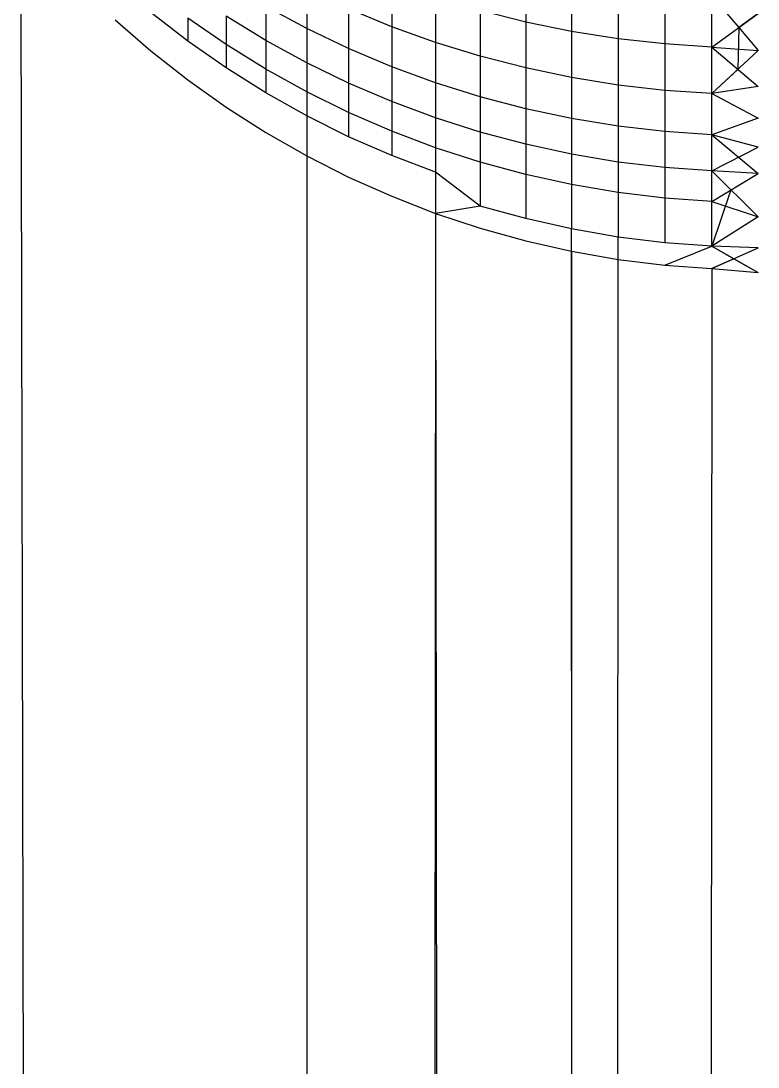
# Model space of a CAD drawing. Header units: inches. Extents: x 17 to 4615, y 5 to 3256.
# Drawn here: x 1647.582 to 1648.432, y 2413.736 to 2414.944 of the extents above; entities that cross this region are included whole.
import ezdxf

# ---------------------------------------------------------------- set-up
doc = ezdxf.new("R2010")
doc.units = ezdxf.units.IN
doc.header["$MEASUREMENT"] = 0

msp = doc.modelspace()

# ---------------------------------------------------------------- linework, layer by layer
for p, q in [((1647.6324, 2391.8095), (1647.5819, 2415.0522)), ((1648.1643, 2415.0015), (1648.1643, 2414.9426)), ((1648.0097, 2414.9892), (1648.0097, 2414.9372)), ((1648.2173, 2414.9909), (1648.2173, 2414.9318)), ((1648.2709, 2414.9826), (1648.2709, 2414.9233)), ((1647.9116, 2414.9805), (1647.9116, 2414.9351)), ((1648.0603, 2414.9714), (1648.0603, 2414.919)), ((1648.3248, 2414.9767), (1648.3248, 2414.9173)), ((1648.379, 2414.9136), (1648.379, 2414.9731)), ((1648.379, 2414.9731), (1648.4101, 2414.9361)), ((1647.8644, 2414.9605), (1647.8644, 2414.9214)), ((1647.9116, 2414.9351), (1647.8644, 2414.9605)), ((1647.96, 2414.9577), (1647.96, 2414.9119)), ((1648.0097, 2414.9372), (1647.96, 2414.9577)), ((1647.7743, 2414.9205), (1647.7316, 2414.9535)), ((1647.7743, 2414.9471), (1647.7743, 2414.9205)), ((1647.8186, 2414.9166), (1647.7743, 2414.9471)), ((1647.8186, 2414.9494), (1647.8186, 2414.9166)), ((1647.8644, 2414.9214), (1647.8186, 2414.9494)), ((1648.1119, 2414.9558), (1648.1119, 2414.9031)), ((1648.1643, 2414.9426), (1648.1119, 2414.9558)), ((1648.379, 2414.9136), (1648.4324, 2414.9523)), ((1648.4324, 2414.9523), (1648.4101, 2414.9361)), ((1647.6906, 2414.9451), (1647.7316, 2414.9094)), ((1647.9116, 2414.9351), (1647.9116, 2414.8956)), ((1647.96, 2414.9119), (1647.9116, 2414.9351)), ((1648.0097, 2414.9372), (1648.0097, 2414.891)), ((1648.0603, 2414.919), (1648.0097, 2414.9372)), ((1648.1643, 2414.9426), (1648.1643, 2414.8896)), ((1648.2173, 2414.9318), (1648.1643, 2414.9426)), ((1648.4101, 2414.9361), (1648.4092, 2414.8879)), ((1648.4101, 2414.9361), (1648.4324, 2414.9096)), ((1647.8644, 2414.9214), (1647.8644, 2414.8881)), ((1647.9116, 2414.8956), (1647.8644, 2414.9214)), ((1648.2173, 2414.9318), (1648.2173, 2414.8785)), ((1648.2709, 2414.9233), (1648.2173, 2414.9318)), ((1648.2709, 2414.9233), (1648.2709, 2414.8699)), ((1648.3248, 2414.9173), (1648.2709, 2414.9233)), ((1647.7316, 2414.9094), (1647.7743, 2414.8758)), ((1647.8186, 2414.8896), (1647.7743, 2414.9205)), ((1647.8186, 2414.9166), (1647.8186, 2414.8896)), ((1647.8644, 2414.8881), (1647.8186, 2414.9166)), ((1647.96, 2414.9119), (1647.96, 2414.872)), ((1648.0097, 2414.891), (1647.96, 2414.9119)), ((1648.0603, 2414.919), (1648.0603, 2414.8725)), ((1648.1119, 2414.9031), (1648.0603, 2414.919)), ((1648.3248, 2414.9173), (1648.3248, 2414.8637)), ((1648.379, 2414.9136), (1648.3248, 2414.9173)), ((1648.379, 2414.86), (1648.379, 2414.9136)), ((1648.379, 2414.9136), (1648.4324, 2414.9096)), ((1648.379, 2414.9136), (1648.4324, 2414.8681)), ((1648.379, 2414.86), (1648.4324, 2414.9096)), ((1648.1119, 2414.9031), (1648.1119, 2414.8563)), ((1648.1643, 2414.8896), (1648.1119, 2414.9031)), ((1647.8644, 2414.8608), (1647.8186, 2414.8896)), ((1647.8644, 2414.8881), (1647.8644, 2414.8608)), ((1647.9116, 2414.862), (1647.8644, 2414.8881)), ((1647.9116, 2414.8956), (1647.9116, 2414.862)), ((1647.96, 2414.872), (1647.9116, 2414.8956)), ((1648.0097, 2414.891), (1648.0097, 2414.8508)), ((1648.0603, 2414.8725), (1648.0097, 2414.891)), ((1648.1643, 2414.8896), (1648.1643, 2414.8425)), ((1648.2173, 2414.8785), (1648.1643, 2414.8896)), ((1648.4092, 2414.8879), (1648.379, 2414.86)), ((1647.7743, 2414.8758), (1647.8186, 2414.8443)), ((1648.2173, 2414.8785), (1648.2173, 2414.8312)), ((1648.2709, 2414.8699), (1648.2173, 2414.8785)), ((1647.9116, 2414.862), (1647.9116, 2414.8344)), ((1647.96, 2414.8381), (1647.9116, 2414.862)), ((1647.96, 2414.872), (1647.96, 2414.8381)), ((1648.0097, 2414.8508), (1647.96, 2414.872)), ((1648.0603, 2414.8725), (1648.0603, 2414.8319)), ((1648.1119, 2414.8563), (1648.0603, 2414.8725)), ((1648.2709, 2414.8699), (1648.2709, 2414.8224)), ((1648.3248, 2414.8637), (1648.2709, 2414.8699)), ((1648.3248, 2414.8637), (1648.3248, 2414.8161)), ((1648.379, 2414.86), (1648.3248, 2414.8637)), ((1648.4324, 2414.8681), (1648.379, 2414.86)), ((1647.9116, 2414.8344), (1647.8644, 2414.8608)), ((1648.0097, 2414.8508), (1648.0097, 2414.8166)), ((1648.0603, 2414.8319), (1648.0097, 2414.8508)), ((1648.1119, 2414.8563), (1648.1119, 2414.8155)), ((1648.1643, 2414.8425), (1648.1119, 2414.8563)), ((1648.379, 2414.8123), (1648.379, 2414.86)), ((1648.379, 2414.86), (1648.4324, 2414.8318)), ((1647.8186, 2414.8443), (1647.8644, 2414.8151)), ((1647.96, 2414.8381), (1647.96, 2414.8102)), ((1648.0097, 2414.8166), (1647.96, 2414.8381)), ((1648.1643, 2414.8425), (1648.1643, 2414.8015)), ((1648.2173, 2414.8312), (1648.1643, 2414.8425)), ((1647.96, 2414.8102), (1647.9116, 2414.8344)), ((1647.9116, 2414.8344), (1647.9116, 2414.7881)), ((1648.0603, 2414.8319), (1648.0603, 2414.7974)), ((1648.1119, 2414.8155), (1648.0603, 2414.8319)), ((1648.2173, 2414.8312), (1648.2173, 2414.79)), ((1648.2709, 2414.8224), (1648.2173, 2414.8312)), ((1648.4324, 2414.8318), (1648.379, 2414.8123)), ((1647.8644, 2414.8151), (1647.9116, 2414.7881)), ((1648.0097, 2414.8166), (1648.0097, 2414.7884)), ((1648.0603, 2414.7974), (1648.0097, 2414.8166)), ((1648.1119, 2414.8155), (1648.1119, 2414.7808)), ((1648.1643, 2414.8015), (1648.1119, 2414.8155)), ((1648.2709, 2414.8224), (1648.2709, 2414.781)), ((1648.3248, 2414.8161), (1648.2709, 2414.8224)), ((1648.3248, 2414.8161), (1648.3248, 2414.7746)), ((1648.379, 2414.8123), (1648.3248, 2414.8161)), ((1648.0097, 2414.7884), (1647.96, 2414.8102)), ((1648.1643, 2414.8015), (1648.1643, 2414.7666)), ((1648.2173, 2414.79), (1648.1643, 2414.8015)), ((1648.379, 2414.7708), (1648.379, 2414.8123)), ((1648.4324, 2414.7981), (1648.379, 2414.8123)), ((1648.379, 2414.8123), (1648.4324, 2414.7677)), ((1648.0603, 2414.7691), (1648.0097, 2414.7884)), ((1648.0603, 2414.7974), (1648.0603, 2414.7691)), ((1648.1119, 2414.7808), (1648.0603, 2414.7974)), ((1648.2173, 2414.79), (1648.2173, 2414.7549)), ((1648.2709, 2414.781), (1648.2173, 2414.79)), ((1648.379, 2414.7708), (1648.4324, 2414.7981)), ((1647.9116, 2414.7881), (1647.96, 2414.7635)), ((1647.9116, 2414.7881), (1647.9399, 2315.0104)), ((1648.1119, 2414.7808), (1648.1119, 2414.73)), ((1648.1643, 2414.7666), (1648.1119, 2414.7808)), ((1648.2709, 2414.781), (1648.2709, 2414.7459)), ((1648.3248, 2414.7746), (1648.2709, 2414.781)), ((1648.1119, 2414.73), (1648.0603, 2414.7691)), ((1648.0603, 2414.7691), (1648.0603, 2414.7217)), ((1648.1643, 2414.7666), (1648.1643, 2414.7156)), ((1648.2173, 2414.7549), (1648.1643, 2414.7666)), ((1648.3248, 2414.7746), (1648.3248, 2414.7394)), ((1648.379, 2414.7708), (1648.3248, 2414.7746)), ((1648.379, 2414.7354), (1648.379, 2414.7708)), ((1648.4324, 2414.7677), (1648.379, 2414.7708)), ((1648.379, 2414.7708), (1648.4324, 2414.7176)), ((1648.379, 2414.7708), (1648.4011, 2414.7488)), ((1648.379, 2414.7354), (1648.4324, 2414.7677)), ((1647.96, 2414.7635), (1648.0097, 2414.7414)), ((1648.2173, 2414.7549), (1648.2173, 2414.7037)), ((1648.2709, 2414.7459), (1648.2173, 2414.7549)), ((1648.0097, 2414.7414), (1648.0603, 2414.7217)), ((1648.2709, 2414.7459), (1648.2709, 2414.6944)), ((1648.3248, 2414.7394), (1648.2709, 2414.7459)), ((1648.4011, 2414.7488), (1648.379, 2414.6838)), ((1648.1119, 2414.73), (1648.0603, 2414.7217)), ((1648.1643, 2414.7156), (1648.1119, 2414.73)), ((1648.3248, 2414.7394), (1648.3248, 2414.6878)), ((1648.379, 2414.7354), (1648.3248, 2414.7394)), ((1648.379, 2414.6838), (1648.379, 2414.7354)), ((1648.379, 2414.7354), (1648.4324, 2414.7176)), ((1648.0603, 2414.7217), (1647.9856, 2303.5721)), ((1648.0603, 2414.7217), (1648.1119, 2414.7045)), ((1648.0603, 2414.7217), (1648.1981, 2294.2639)), ((1648.4324, 2414.7176), (1648.379, 2414.6838)), ((1648.1119, 2414.7045), (1648.1643, 2414.6899)), ((1648.2173, 2414.7037), (1648.1643, 2414.7156)), ((1648.2709, 2414.6944), (1648.2173, 2414.7037)), ((1648.2173, 2414.6779), (1648.2173, 2414.7037)), ((1648.3248, 2414.6878), (1648.2709, 2414.6944)), ((1648.2709, 2414.6686), (1648.2709, 2414.6944)), ((1648.1643, 2414.6899), (1648.2173, 2414.6779)), ((1648.379, 2414.6838), (1648.3248, 2414.6878)), ((1648.3248, 2414.6619), (1648.379, 2414.6838)), ((1648.4324, 2414.6821), (1648.379, 2414.6838)), ((1648.379, 2414.6838), (1648.4324, 2414.6533)), ((1648.379, 2414.6838), (1648.4044, 2414.6693)), ((1648.379, 2414.6579), (1648.4324, 2414.6821)), ((1648.2173, 2414.6779), (1648.1981, 2294.2639)), ((1648.2173, 2414.6779), (1648.2709, 2414.6686)), ((1648.2447, 2335.1594), (1648.2173, 2414.6779)), ((1648.2447, 2335.1594), (1648.2709, 2414.6686)), ((1648.2709, 2414.6686), (1648.3248, 2414.6619)), ((1648.4044, 2414.6693), (1648.379, 2414.6579)), ((1648.4044, 2414.6693), (1648.4324, 2414.6533)), ((1648.3248, 2414.6619), (1648.379, 2414.6579)), ((1648.379, 2414.6579), (1648.3712, 2402.0135)), ((1648.379, 2414.6579), (1648.4324, 2414.6533))]:
    msp.add_line(p, q)

doc.saveas('drawing.dxf')
